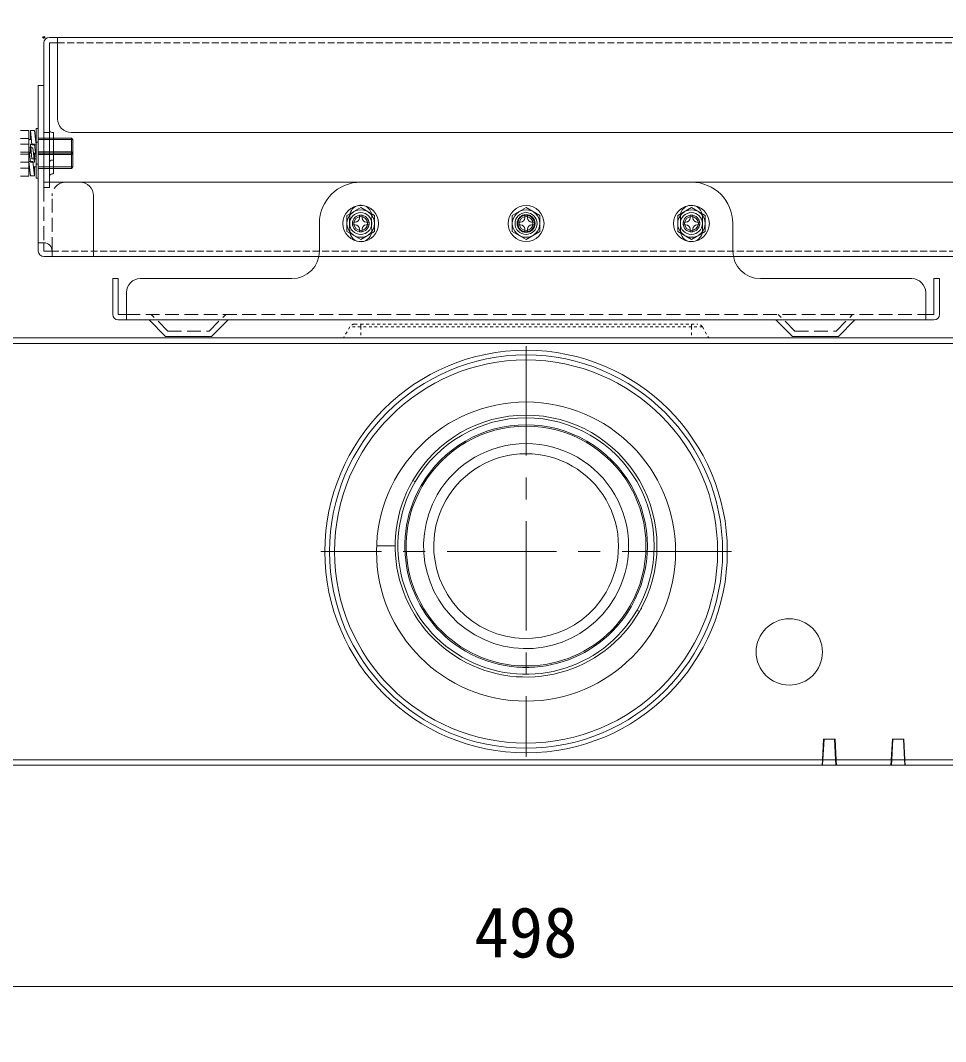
# Model space of a CAD drawing. Units: millimetres, scale not verified. Extents: x -62 to 63, y -57 to 57.
# Drawn here: x -43.27 to -9.7, y -4.89 to 32.15 of the extents above; entities that cross this region are included whole.
import ezdxf
from ezdxf.enums import TextEntityAlignment as Align

# ---------------------------------------------------------------- set-up
doc = ezdxf.new("R2010")
doc.units = ezdxf.units.MM
doc.header["$LTSCALE"] = 0.125
doc.header["$PDMODE"] = 32
doc.header["$PDSIZE"] = 0.0625
for name, pattern in [('USER2', [50.8, 31.75, -6.35, 6.35, -6.35]), ('USER3', [1.4, 0.7, -0.7]), ('USER4', [2.5, 2, -0.5]), ('USER5', [5.6, 4, -1.6])]:
    doc.linetypes.add(name, pattern=pattern)
for name, color, linetype, lineweight in [('0-0_0', 7, 'Continuous', 18), ('0-4_GAIKEI', 7, 'Continuous', 18), ('0-5_SUNPO', 7, 'Continuous', 18), ('0-7_KIJUN', 7, 'USER2', 18), ('0-8_S1', 1, 'Continuous', 18)]:
    doc.layers.add(name, color=color, linetype=linetype, lineweight=lineweight)
doc.layers.add('0-1_DEFPOINTS', color=7, linetype='Continuous')
doc.styles.add('ＭＳ ゴシック', font='')
doc.styles.get('ＭＳ ゴシック').set_extended_font_data('MS Gothic')

# ---------------------------------------------------------------- blocks, each defined once
blk = doc.blocks.new('_OPEN30')
at = {"layer": '0-0_0'}
blk.add_line((0, 0), (-1, 0), dxfattribs=at)
blk.add_lwpolyline([(-1, 0.26795), (0, 0), (-1, -0.26795)], dxfattribs=at)
blk = doc.blocks.new('D9')
at = {"layer": '0-1_DEFPOINTS'}
for p in [(-52.5618, 2.208), (-2.7618, 2.208), (-52.5618, -5.792)]:
    blk.add_point(p, dxfattribs=at)
at = {"layer": '0-5_SUNPO'}
for p, q in [((-52.5618, 0.208), (-52.5618, -7.792)), ((-2.7618, 0.208), (-2.7618, -7.792)), ((-4.7618, -5.792), (-50.5618, -5.792))]:
    blk.add_line(p, q, dxfattribs=at)
at = {"layer": '0-5_SUNPO', "xscale": 2, "yscale": 2, "rotation": 180}
blk.add_blockref('_OPEN30', (-52.5618, -5.792), dxfattribs=at)
at = {"layer": '0-5_SUNPO', "xscale": 2, "yscale": 2}
blk.add_blockref('_OPEN30', (-2.7618, -5.792), dxfattribs=at)
at = {"layer": '0-5_SUNPO', "style": 'ＭＳ ゴシック'}
blk.add_text('498', height=1.833, dxfattribs=at).set_placement((-29.5368, -5.292), align=Align.BOTTOM_LEFT)
blk = doc.blocks.new('D8')
at = {"layer": '0-1_DEFPOINTS'}
for p in [(-10.1618, 34.632), (-45.1618, 28.632), (-10.1618, 28.632)]:
    blk.add_point(p, dxfattribs=at)
at = {"layer": '0-5_SUNPO'}
for p, q in [((-45.1618, 30.632), (-45.1618, 36.632)), ((-10.1618, 30.632), (-10.1618, 36.632)), ((-43.1618, 34.632), (-12.1618, 34.632))]:
    blk.add_line(p, q, dxfattribs=at)
at = {"layer": '0-5_SUNPO', "xscale": 2, "yscale": 2, "rotation": 180}
blk.add_blockref('_OPEN30', (-45.1618, 34.632), dxfattribs=at)
at = {"layer": '0-5_SUNPO', "xscale": 2, "yscale": 2}
blk.add_blockref('_OPEN30', (-10.1618, 34.632), dxfattribs=at)
at = {"layer": '0-5_SUNPO', "style": 'ＭＳ ゴシック'}
blk.add_text('350', height=1.833, dxfattribs=at).set_placement((-29.5368, 35.132), align=Align.BOTTOM_LEFT)

msp = doc.modelspace()

# ---------------------------------------------------------------- linework, layer by layer
at = {"layer": '0-4_GAIKEI', "color": 1, "linetype": 'USER3'}
for p, q in [((-31.1468, 21.1353), (-30.9214, 21.1353)), ((-30.9214, 21.1353), (-18.9214, 21.1353)), ((-18.9214, 21.1353), (-18.696, 21.1353)), ((-31.32, 21.0353), (-31.551, 20.6353)), ((-30.9214, 21.0353), (-31.3201, 21.0353)), ((-30.9214, 21.0353), (-30.9214, 20.6353)), ((-18.9214, 21.0353), (-18.9214, 20.6353)), ((-18.5228, 21.0353), (-18.2919, 20.6353))]:
    msp.add_line(p, q, dxfattribs=at)
at = {"layer": '0-4_GAIKEI'}
for p, q in [((-47.5814, 20.6353), (-2.2614, 20.6353)), ((-14.1812, 5.1353), (-47.5814, 5.1353)), ((-14.1603, 5.1353), (-14.1812, 5.1353)), ((-13.6818, 5.1353), (-14.1603, 5.1353)), ((-13.6616, 5.1353), (-13.6818, 5.1353)), ((-13.6809, 5.1854), (-13.6643, 5.1854)), ((-11.6812, 5.1353), (-13.6616, 5.1353)), ((-11.6603, 5.1353), (-11.6812, 5.1353)), ((-11.1818, 5.1353), (-11.6603, 5.1353)), ((-11.1616, 5.1353), (-11.1818, 5.1353)), ((-9.1812, 5.1353), (-11.1616, 5.1353))]:
    msp.add_line(p, q, dxfattribs=at)
at = {"layer": '0-4_GAIKEI', "color": 1}
for p, q in [((-2.2614, 20.4353), (-47.5814, 20.4353)), ((-21.2341, 15.6774), (-21.2349, 15.6767)), ((-28.9485, 15.4103), (-29.0351, 15.4603)), ((-29.6714, 13.0887), (-30.3426, 13.0887)), ((-21.1109, 10.8853), (-21.1542, 10.9103)), ((-20.8078, 10.7103), (-20.8944, 10.7603)), ((-28.2513, 10.3679), (-28.2506, 10.3684)), ((-14.1707, 5.3353), (-14.1314, 6.0853)), ((-14.1111, 6.0753), (-14.1499, 5.3353)), ((-14.1111, 6.0753), (-14.1319, 6.0753)), ((-14.1314, 6.0853), (-13.7114, 6.0853)), ((-14.1107, 6.0853), (-14.1111, 6.0753)), ((-13.7311, 6.0753), (-14.1111, 6.0753)), ((-13.7311, 6.0753), (-13.7109, 6.0753)), ((-13.6923, 5.3353), (-13.7311, 6.0753)), ((-13.7114, 6.0853), (-13.6721, 5.3353)), ((-11.6707, 5.3353), (-11.6314, 6.0853)), ((-11.6111, 6.0753), (-11.6499, 5.3353)), ((-11.6319, 6.0753), (-11.6111, 6.0753)), ((-11.6314, 6.0853), (-11.2114, 6.0853)), ((-11.2311, 6.0753), (-11.6111, 6.0753)), ((-11.2311, 6.0753), (-11.2109, 6.0753)), ((-11.1923, 5.3353), (-11.2311, 6.0753)), ((-11.2114, 6.0853), (-11.1721, 5.3353)), ((-47.5814, 5.3353), (-14.1707, 5.3353)), ((-14.1812, 5.1353), (-14.1707, 5.3353)), ((-14.163, 5.2854), (-14.1734, 5.2854)), ((-14.1604, 5.1353), (-14.1656, 5.4341)), ((-14.1604, 5.1353), (-14.1499, 5.3353)), ((-14.1499, 5.3353), (-13.6923, 5.3353)), ((-13.6923, 5.3353), (-13.6818, 5.1353)), ((-13.6768, 5.4241), (-13.6818, 5.1353)), ((-13.6721, 5.3353), (-11.6707, 5.3353)), ((-13.6721, 5.3353), (-13.6616, 5.1353)), ((-11.6812, 5.1353), (-11.6707, 5.3353)), ((-11.6525, 5.2854), (-11.6734, 5.2854)), ((-11.6603, 5.1353), (-11.6656, 5.4341)), ((-11.6604, 5.1353), (-11.6499, 5.3353)), ((-11.6499, 5.3353), (-11.1923, 5.3353)), ((-11.1923, 5.3353), (-11.1818, 5.1353)), ((-11.1768, 5.4241), (-11.1818, 5.1353)), ((-11.1721, 5.3353), (-9.1707, 5.3353)), ((-11.1721, 5.3353), (-11.1616, 5.1353))]:
    msp.add_line(p, q, dxfattribs=at)
at = {"layer": '0-4_GAIKEI', "color": 1, "linetype": 'USER3'}
for points in [[(-18.9214, 21.0353), (-30.9214, 21.0353), (-30.9214, 21.1353)], [(-18.5228, 21.0353), (-18.9214, 21.0353), (-18.9214, 21.1353)]]:
    msp.add_lwpolyline(points, dxfattribs=at)
at = {"layer": '0-4_GAIKEI', "color": 1}
for centre, radius in [((-24.9214, 12.8853), 7.3018), ((-24.9214, 12.8853), 7.1325), ((-24.9214, 12.8853), 6.95), ((-24.9214, 12.8853), 5.4268), ((-15.3714, 9.2453), 1.2024)]:
    msp.add_circle(centre, radius, dxfattribs=at)
at = {"layer": '0-4_GAIKEI', "color": 1, "linetype": 'USER3'}
for centre, start, end in [((-31.1468, 20.9353), 90, 149.99999), ((-18.696, 20.9353), 29.99996, 90)]:
    msp.add_arc(centre, 0.2, start, end, dxfattribs=at)
at = {"layer": '0-4_GAIKEI', "color": 1}
for centre, radius, start, end in [((-24.9214, 13.0853), 4.75, 329.99997, 149.99999), ((-24.9214, 13.0853), 4.65, 329.99997, 149.99999), ((-24.9214, 13.0853), 4.4, 329.99997, 149.99999), ((-24.9214, 13.0853), 4.35, 329.99997, 149.99999), ((-24.9214, 13.0853), 3.72, 329.99997, 149.99999), ((-24.9214, 13.0853), 3.3512, 329.99997, 149.99999), ((-24.9214, 13.0853), 4.75, 150, 329.99997), ((-24.9214, 13.0853), 4.65, 150, 329.99997), ((-24.9214, 13.0853), 4.4, 150, 329.99997), ((-24.9214, 13.0853), 4.35, 150, 329.99997), ((-24.9214, 13.0853), 3.72, 150, 329.99997), ((-24.9214, 13.0853), 3.3512, 150, 329.99997), ((-20.7993, 10.8575), 0.0712, 306.25665, 359.99996)]:
    msp.add_arc(centre, radius, start, end, dxfattribs=at)
at = {"layer": '0-7_KIJUN'}
for p, q in [((-24.9214, 20.3353), (-24.9214, 5.4353)), ((-17.4714, 12.8853), (-32.3714, 12.8853))]:
    msp.add_line(p, q, dxfattribs=at)
at = {"layer": '0-8_S1'}
for p, q in [((-42.2214, 31.5355), (-7.6214, 31.5355)), ((-41.9214, 28.5855), (-41.9214, 31.5355)), ((-42.4214, 26.0855), (-42.4214, 31.3355)), ((-42.2214, 26.0855), (-42.2214, 31.3355)), ((-42.2214, 31.3355), (-41.9214, 31.3355)), ((-43.2714, 28.1629), (-42.9714, 28.1629)), ((-42.9714, 26.5082), (-42.9714, 28.1629)), ((-42.9114, 28.1605), (-42.9114, 27.8355)), ((-42.8514, 27.6355), (-42.9114, 28.1605)), ((-42.9114, 28.1605), (-42.7614, 28.1605)), ((-42.7614, 28.1605), (-42.7014, 27.6355)), ((-42.6214, 28.2355), (-42.7014, 28.2355)), ((-42.7014, 28.2355), (-42.7014, 26.4355)), ((-43.2714, 27.8742), (-42.9714, 27.8742)), ((-42.9714, 27.8355), (-42.8743, 27.8355)), ((-42.6214, 27.8855), (-41.4214, 27.8855)), ((-42.6214, 27.8355), (-41.3714, 27.8355)), ((-42.4214, 28.0855), (-42.2214, 28.0855)), ((-42.0714, 28.0855), (-42.1214, 28.0855)), ((-42.0714, 27.0855), (-42.0714, 28.0855)), ((-41.4214, 28.0855), (-8.4214, 28.0855)), ((-41.3714, 27.8355), (-41.4214, 27.8855)), ((-41.4214, 26.7855), (-41.4214, 27.8855)), ((-41.3714, 26.8355), (-41.3714, 27.8355)), ((-43.2714, 27.6629), (-42.9714, 27.6629)), ((-42.9714, 27.5355), (-42.9114, 27.0105)), ((-42.9714, 27.5355), (-42.8214, 27.5355)), ((-42.9114, 27.6605), (-42.9114, 27.3355)), ((-42.8514, 27.1355), (-42.9114, 27.6605)), ((-42.9114, 27.6605), (-42.7614, 27.6605)), ((-42.8514, 27.6355), (-42.7014, 27.6355)), ((-42.8214, 27.5355), (-42.7614, 27.0105)), ((-42.7614, 27.6605), (-42.7014, 27.1355)), ((-42.6214, 27.7355), (-42.7014, 27.7355)), ((-43.2714, 27.3742), (-42.9714, 27.3742)), ((-43.2714, 27.2968), (-42.9714, 27.2968)), ((-42.9714, 27.3355), (-42.8743, 27.3355)), ((-42.8514, 27.1355), (-42.7014, 27.1355)), ((-42.7986, 27.3355), (-42.7014, 27.3355)), ((-42.7614, 27.3355), (-42.7614, 27.0105)), ((-42.6214, 27.3855), (-41.4214, 27.3855)), ((-42.6214, 27.3355), (-41.3714, 27.3355)), ((-42.6214, 27.2855), (-41.4214, 27.2855)), ((-42.0714, 27.0855), (-42.1214, 27.0855)), ((-42.0714, 26.5855), (-42.0714, 27.0855)), ((-41.3714, 27.3355), (-41.4214, 27.3855)), ((-41.4214, 27.2855), (-41.3714, 27.3355)), ((-43.2714, 27.0082), (-42.9714, 27.0082)), ((-43.2714, 26.7968), (-42.9714, 26.7968)), ((-42.9714, 27.0355), (-42.9114, 26.5105)), ((-42.9714, 27.0355), (-42.8214, 27.0355)), ((-42.9114, 27.0105), (-42.7614, 27.0105)), ((-42.8214, 27.0355), (-42.7614, 26.5105)), ((-42.7986, 26.8355), (-42.7014, 26.8355)), ((-42.7614, 26.8355), (-42.7614, 26.5105)), ((-42.6214, 26.9355), (-42.7014, 26.9355)), ((-42.6214, 26.8355), (-41.3714, 26.8355)), ((-42.6214, 26.7855), (-41.4214, 26.7855)), ((-41.4214, 26.7855), (-41.3714, 26.8355)), ((-43.2714, 26.5082), (-42.9714, 26.5082)), ((-42.9114, 26.5105), (-42.7614, 26.5105)), ((-42.6214, 26.4355), (-42.7014, 26.4355)), ((-42.0714, 26.5855), (-42.1214, 26.5855)), ((-42.4214, 26.2855), (-7.4214, 26.2855)), ((-42.4214, 26.0855), (-42.2214, 26.0855)), ((-40.6214, 23.5855), (-40.6214, 25.7855)), ((-31.4214, 25.0742), (-30.9214, 25.3629)), ((-30.4214, 25.0742), (-30.9214, 25.3629)), ((-25.4214, 25.0742), (-24.9214, 25.3629)), ((-24.4214, 25.0742), (-24.9214, 25.3629)), ((-19.4214, 25.0742), (-18.9214, 25.3629)), ((-18.4214, 25.0742), (-18.9214, 25.3629)), ((-31.4214, 24.4968), (-31.4214, 25.0742)), ((-31.2214, 24.7355), (-31.2214, 24.8355)), ((-31.2214, 24.8355), (-31.1214, 24.8355)), ((-30.9714, 24.9855), (-30.9714, 25.0855)), ((-30.9714, 25.0855), (-30.8714, 25.0855)), ((-30.8714, 24.9855), (-30.8714, 25.0855)), ((-30.7214, 24.8355), (-30.6214, 24.8355)), ((-30.6214, 24.7355), (-30.6214, 24.8355)), ((-30.4214, 24.4968), (-30.4214, 25.0742)), ((-25.4214, 24.4968), (-25.4214, 25.0742)), ((-25.2214, 24.7355), (-25.2214, 24.8355)), ((-25.2214, 24.8355), (-25.1214, 24.8355)), ((-24.9714, 25.0855), (-24.8714, 25.0855)), ((-24.9714, 24.9855), (-24.9714, 25.0855)), ((-24.8714, 24.9855), (-24.8714, 25.0855)), ((-24.7214, 24.8355), (-24.6214, 24.8355)), ((-24.6214, 24.7355), (-24.6214, 24.8355)), ((-24.4214, 24.4968), (-24.4214, 25.0742)), ((-19.4214, 24.4968), (-19.4214, 25.0742)), ((-19.2214, 24.7355), (-19.2214, 24.8355)), ((-19.2214, 24.8355), (-19.1214, 24.8355)), ((-18.9714, 24.9855), (-18.9714, 25.0855)), ((-18.9714, 25.0855), (-18.8714, 25.0855)), ((-18.8714, 24.9855), (-18.8714, 25.0855)), ((-18.7214, 24.8355), (-18.6214, 24.8355)), ((-18.6214, 24.7355), (-18.6214, 24.8355)), ((-18.4214, 24.4968), (-18.4214, 25.0742)), ((-32.4214, 23.7855), (-32.4214, 24.7855)), ((-30.9214, 24.2082), (-31.4214, 24.4968)), ((-31.2214, 24.7355), (-31.1214, 24.7355)), ((-30.9714, 24.4855), (-30.9714, 24.5855)), ((-30.9714, 24.4855), (-30.8714, 24.4855)), ((-30.9214, 24.2082), (-30.4214, 24.4968)), ((-30.8714, 24.4855), (-30.8714, 24.5855)), ((-30.7214, 24.7355), (-30.6214, 24.7355)), ((-24.9214, 24.2082), (-25.4214, 24.4968)), ((-25.2214, 24.7355), (-25.1214, 24.7355)), ((-24.9714, 24.4855), (-24.9714, 24.5855)), ((-24.9714, 24.4855), (-24.8714, 24.4855)), ((-24.9214, 24.2082), (-24.4214, 24.4968)), ((-24.8714, 24.4855), (-24.8714, 24.5855)), ((-24.7214, 24.7355), (-24.6214, 24.7355)), ((-18.9214, 24.2082), (-19.4214, 24.4968)), ((-19.2214, 24.7355), (-19.1214, 24.7355)), ((-18.9714, 24.4855), (-18.9714, 24.5855)), ((-18.9714, 24.4855), (-18.8714, 24.4855)), ((-18.9214, 24.2082), (-18.4214, 24.4968)), ((-18.8714, 24.4855), (-18.8714, 24.5855)), ((-18.7214, 24.7355), (-18.6214, 24.7355)), ((-17.4214, 23.7855), (-17.4214, 24.7855)), ((-42.4214, 24.0855), (-42.6214, 24.0855)), ((-42.4214, 23.7855), (-42.4214, 24.0855)), ((-42.1214, 23.7855), (-42.4214, 23.7855)), ((-42.1214, 23.7855), (-42.1214, 23.5855)), ((-42.4214, 23.5855), (-7.4214, 23.5855)), ((-39.9214, 21.4855), (-39.9214, 22.7855)), ((-39.9214, 22.7855), (-39.7214, 22.7855)), ((-39.7214, 21.4855), (-39.7214, 22.7855)), ((-38.9214, 22.7855), (-33.4214, 22.7855)), ((-16.4214, 22.7855), (-10.9214, 22.7855)), ((-10.1214, 22.7855), (-9.9214, 22.7855)), ((-10.1214, 21.4855), (-10.1214, 22.7855)), ((-9.9214, 21.4855), (-9.9214, 22.7855)), ((-39.4214, 21.2855), (-39.4214, 22.2855)), ((-10.4214, 21.2855), (-10.4214, 22.2855)), ((-39.7214, 21.4855), (-39.4214, 21.4855)), ((-10.4214, 21.4855), (-10.1214, 21.4855)), ((-39.7214, 21.2855), (-10.1214, 21.2855)), ((-38.0043, 20.6855), (-38.6043, 21.2855)), ((-36.3386, 20.6855), (-35.7386, 21.2855)), ((-15.2543, 20.6855), (-15.8543, 21.2855)), ((-13.5886, 20.6855), (-12.9886, 21.2855)), ((-38.0043, 20.6855), (-36.3386, 20.6855)), ((-15.2543, 20.6855), (-13.5886, 20.6855))]:
    msp.add_line(p, q, dxfattribs=at)
at = {"layer": '0-8_S1', "linetype": 'USER4'}
for p, q in [((-41.9214, 31.3355), (-7.9214, 31.3355)), ((-42.1214, 23.7855), (-7.7214, 23.7855))]:
    msp.add_line(p, q, dxfattribs=at)
at = {"layer": '0-8_S1', "linetype": 'USER5'}
for p, q in [((-42.4214, 26.0855), (-42.4214, 24.0855)), ((-42.1214, 23.7855), (-42.1214, 25.7855)), ((-39.4214, 21.4855), (-10.4214, 21.4855)), ((-37.9214, 20.8855), (-38.5214, 21.4855)), ((-36.4214, 20.8855), (-35.8214, 21.4855)), ((-15.1714, 20.8855), (-15.7714, 21.4855)), ((-13.6714, 20.8855), (-13.0714, 21.4855)), ((-37.9214, 20.8855), (-36.4214, 20.8855)), ((-15.1714, 20.8855), (-13.6714, 20.8855))]:
    msp.add_line(p, q, dxfattribs=at)
at = {"layer": '0-8_S1'}
msp.add_lwpolyline([(-42.6214, 23.7855), (-42.6214, 29.7855), (-42.4214, 29.7855)], dxfattribs=at)
for centre, radius in [((-30.9214, 24.7855), 0.65), ((-30.9214, 24.7855), 0.5), ((-24.9214, 24.7855), 0.65), ((-24.9214, 24.7855), 0.5), ((-18.9214, 24.7855), 0.65), ((-18.9214, 24.7855), 0.5), ((-30.9214, 24.7855), 0.4), ((-30.9214, 24.7855), 0.3), ((-30.9214, 24.7855), 0.25), ((-24.9214, 24.7855), 0.4), ((-24.9214, 24.7855), 0.325), ((-24.9214, 24.7855), 0.3), ((-24.9214, 24.7855), 0.25), ((-18.9214, 24.7855), 0.4), ((-18.9214, 24.7855), 0.3), ((-18.9214, 24.7855), 0.25)]:
    msp.add_circle(centre, radius, dxfattribs=at)
for centre, radius, start, end in [((-42.2214, 31.3355), 0.2, 90, 180), ((-41.4214, 28.5855), 0.5, 180, 270), ((-42.1214, 28.1855), 0.1, 180, 270), ((-42.1214, 26.9855), 0.1, 90, 180), ((-42.1214, 26.4855), 0.1, 90, 180), ((-41.1214, 25.7855), 0.5, 0, 90), ((-30.9214, 24.7855), 1.5, 90, 180), ((-18.9214, 24.7855), 1.5, 0, 90), ((-30.9214, 25.0475), 0.4, 357.5, 177.5), ((-18.9271, 25.0472), 0.4, 2.5, 191.87068), ((-24.9214, 24.7855), 6.4057, 177.5, 182.5), ((-31.1214, 24.9855), 0.15, 270, 0), ((-30.7214, 24.9855), 0.15, 180, 270), ((-24.9214, 24.7855), 5.6057, 177.5, 182.5), ((-25.1214, 24.9855), 0.15, 270, 0), ((-24.7214, 24.9855), 0.15, 180, 270), ((-24.9214, 24.7855), 5.6057, 357.5, 3.16569), ((-19.1214, 24.9855), 0.15, 270, 0), ((-18.7214, 24.9855), 0.15, 180, 270), ((-24.9214, 24.7855), 6.4057, 357.5, 2.5), ((-30.9214, 24.5236), 0.4, 182.5, 2.5), ((-31.1214, 24.5855), 0.15, 0, 90), ((-30.7214, 24.5855), 0.15, 90, 180), ((-25.1214, 24.5855), 0.15, 0, 90), ((-24.7214, 24.5855), 0.15, 90, 180), ((-18.9214, 24.5236), 0.4, 177.5, 357.5), ((-19.1214, 24.5855), 0.15, 0, 90), ((-18.7214, 24.5855), 0.15, 90, 180), ((-42.4214, 23.7855), 0.3, 0, 90), ((-42.4214, 23.7855), 0.2, 180, 270), ((-33.4214, 23.7855), 1, 270, 0), ((-16.4214, 23.7855), 1, 180, 270), ((-38.9214, 22.2855), 0.5, 90, 180), ((-10.9214, 22.2855), 0.5, 0, 90), ((-39.7214, 21.4855), 0.2, 180, 270), ((-10.1214, 21.4855), 0.2, 270, 0)]:
    msp.add_arc(centre, radius, start, end, dxfattribs=at)
at = {"layer": '0-8_S1', "linetype": 'USER5'}
msp.add_arc((-41.6214, 25.7855), 0.5, 90, 180, dxfattribs=at)

# ---------------------------------------------------------------- block references
at = {"layer": '0-5_SUNPO'}
for name in ['D8', 'D9']:
    msp.add_blockref(name, (2.7403, 2.9036), dxfattribs=at)

doc.saveas('drawing.dxf')
